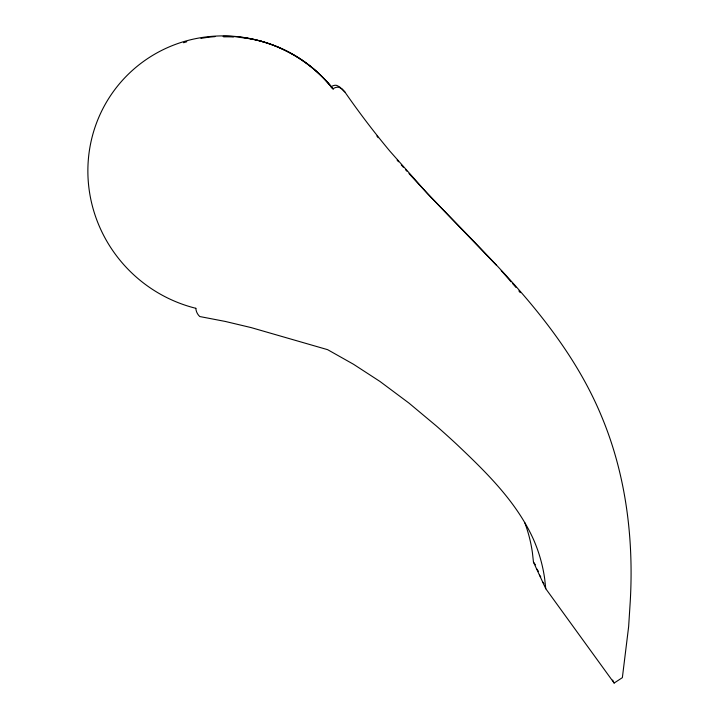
<?xml version="1.0" encoding="UTF-8"?>
<svg xmlns="http://www.w3.org/2000/svg" width="719" height="719" viewBox="0 0 719 719"><rect width="100%" height="100%" fill="white"/><g stroke="black" fill="none" stroke-linecap="round" stroke-linejoin="round"><path stroke-width="1.08" d="M524.798 522.758A166.736 154.54 -10.3 0 1 532.419 552.704L533.471 562.141L545.775 588.726L614.134 683.05L622.366 677.649L628.64 626.609L630.257 601.3C633.861 538.378 625.889 474.154 601.327 415.789C575.577 353.82 531.826 301.71 485.738 253.825C460.304 226.916 433.809 201.005 408.985 173.513M261.195 41.253L262.399 41.621M496.236 265.059L427.41 193.555L389.923 151.197A1022.984 848.007 -73.5 0 1 344.877 92.005L339.674 86.945L336.923 85.48A6.138 5.995 80.1 0 0 335.009 85.282A8.511 8.322 80.3 0 0 331.108 86.792M331.073 86.738L333.032 88.743A139.926 136.7 44 0 0 108.371 99.006A139.926 136.7 44 0 0 195.883 308.307M405.435 169.576L406.855 171.158M401.283 164.912L403.359 167.248M397.149 160.202L398.533 161.775M501.224 270.569L511.119 281.848M512.53 283.466L516.071 287.492M518.884 290.934L520.295 292.651M344.886 91.996L342.118 88.958L339.215 87.412A6.489 6.345 80.7 0 0 337.193 87.206A8.996 8.808 80.8 0 0 333.068 88.797M542.575 581.824L543.888 583.639M533.471 562.141L535.43 564.855M536.428 568.54L538.396 571.254M539.466 575.101L540.742 576.863M612.642 680.075L614.134 683.05M545.775 588.726L544.687 578.849A175.499 161.703 -10.5 0 0 533.103 538.576C515.972 501.161 485.873 471.952 456.448 444.081A924.769 758.114 6.7 0 0 436.478 426.079L408.94 403.071L379.983 381.465L353.505 364.263L327.612 349.668L251.228 327.621L225.254 321.438L199.765 316.54A12.493 12.088 17.9 0 1 195.829 308.307M378.221 137.697A955.245 800.031 -73.7 0 1 376.891 136.053M183.561 42.745A136.79 133.662 44.7 0 1 186.769 41.756M200.943 38.395A136.79 133.662 44.7 0 1 214.981 36.633M223.07 36.292A136.79 133.662 44.7 0 1 333.212 89.147M223.609 36.858A132.35 129.348 45.8 0 1 233.396 36.966M239.912 37.433A132.35 129.348 45.8 0 1 332.034 87.934"/></g></svg>
